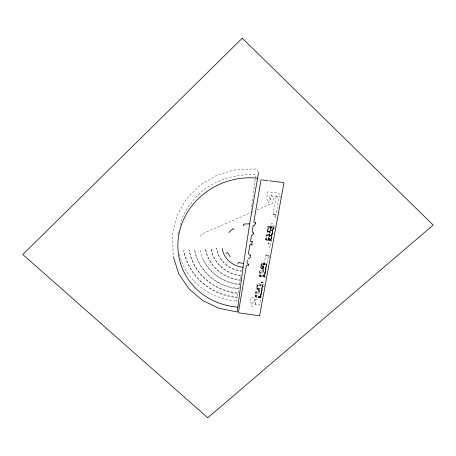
<?xml version="1.0" encoding="UTF-8"?>
<svg xmlns="http://www.w3.org/2000/svg" width="456" height="456" viewBox="0 0 456 456"><rect width="100%" height="100%" fill="white"/><g stroke="black" fill="none" stroke-linecap="round" stroke-linejoin="round"><path stroke-width="0.34" stroke-dasharray="2.28 1.71" d="M273.919 215.118L273.891 214.155L275.538 214.337L275.384 214.958M273.737 214.776L273.543 211.333L276.444 195.254L278.77 199.221L275.373 217.911L276.484 218.036M262.69 266.572C262.531 267.735 264.412 266.811 263.397 266.213M263.511 264.936L263.146 264.343M268.897 238.34L268.92 239.069M268.784 238.551C267.25 236.043 269.741 236.92 269.787 238.773M267.119 230.964L269.638 231.363L268.937 235.017L266.486 234.749L265.717 239.28L271.001 239.845L273.269 227.111L267.957 226.529L267.153 231.027L269.901 231.266L270.22 231.95L269.479 236.06L269.405 235.78M270.408 227.937L270.459 227.607M270.3 230.274C270.904 232.224 272.061 228.741 270.226 230.126M270.408 235.991L270.322 235.581M240.608 279.049L241.087 275.321C226.524 274.136 213.277 263.146 210.985 248.452L211.088 248.965C213.38 263.688 226.655 274.694 241.247 275.88M262.918 282.766L262.924 282.11L261.345 281.956L261.214 282.258L262.798 282.412L261.014 282.224L257.76 299.501L253.901 299.142L255.594 304.671L259.521 305.03L262.907 286.414L263.978 286.516M255.143 179.054L252.037 204.02M255.257 178.364L255.856 174.939C237.308 173.514 218.908 178.78 203.86 189.69C192.614 199.597 182.468 212 179.841 227.151M251.923 204.693L251.29 209.828M256.967 288.141L257.241 288.973L259.629 289.201L259.492 289.611L257.099 289.389L257.828 285.063L262.804 285.541L260.678 297.54L255.725 297.078L256.443 292.792L258.934 293.048L259.629 289.201L259.35 288.369L256.694 288.135L257.446 283.923L262.599 284.419L260.473 296.366L255.349 295.887L256.067 291.623L258.444 291.851L259.099 288.448L256.66 288.055M263.197 267.729L260.638 267.501L261.408 263.186L266.617 263.71L264.44 275.943L259.259 275.43L260 271.075L262.405 271.314L263.072 267.82M260.672 297.266L255.867 296.662L256.443 292.792L258.86 293.111L259.458 289.514M257.931 285.103L257.099 289.389M269.217 257.822L268.128 257.708L264.662 277.043L259.658 276.553L260.393 272.169L262.912 272.454L263.625 268.516L263.329 267.735L260.821 267.569M260.917 267.495L261.208 268.27L263.625 268.516L263.488 268.915L261.071 268.675L261.812 264.252L266.885 264.85L261.847 264.343M265.894 238.972L266.287 239.89L271.189 240.415L271.257 240.819L266.156 240.272L266.92 235.718L269.376 235.986M267.45 230.998L267.757 231.682L270.22 231.95L270.089 232.332L267.626 232.064L268.396 227.464L274.637 228.154M264.662 276.769L259.795 276.148L260.393 272.169L262.912 272.454M261.915 264.309L261.071 268.675M266.287 239.89L266.92 235.718L269.479 236.06M268.498 227.55L267.626 232.064M255.594 304.671L255.919 302.858L254.22 297.358L251.176 297.078L250.424 301.336L252.048 306.899L252.818 302.579L255.919 302.858M263.454 268.823L262.804 272.409M269.536 236.288L270.055 232.246M260.342 296.252L262.428 284.743L262.776 285.718M260.41 296.343L262.531 284.669M270.87 239.708L273.104 227.413L273.497 228.222M270.91 239.731L273.207 227.339M259.236 275.35L264.412 275.857L266.617 263.71M270.944 239.799L273.269 227.111M273.435 228.091L269.912 247.927L268.852 245.493L268.664 243.202L270.283 243.373L268.424 243.401L268.145 241.304L270.317 229.699L271.559 229.932M270.493 227.27L270.208 228.456L270.459 227.196L271.69 227.401M268.829 238.043L268.544 239.212L268.812 237.998L270.032 238.203M200.731 236.385L201.256 234.27L250.578 212.747M177.96 234.481L178.986 230.48M275.566 215.306L275.709 214.776L274.062 214.588L275.373 217.911M270.419 227.806L270.63 227.419M270.277 230.308L270.482 230.924L271.337 230.633M271.394 228.103L271.12 227.379M271.417 228.114L271.349 227.396M271.252 230.605L271.217 230.075M269.388 235.82L270.015 235.416M269.815 238.773L269.553 239.092M263.123 264.383L263.739 263.99M270.511 227.487L270.482 228.319M271.474 228.12L271.086 228.365M270.328 230.183L271.234 230.109M270.442 236.14C266.19 236.647 273.013 233.871 269.65 236.356M270.55 227.572L271.052 227.401M271.377 228.251L270.488 228.325M268.897 238.368L269.524 238.237M263.899 264.85L264.047 264.144M262.787 266.372L263.602 266.401M264.292 285.946L263.186 282.845L261.385 282.84L261.408 282.133L262.987 282.287M263.294 263.973L263.756 263.876M262.833 266.201C263.956 265.557 264.041 267.643 262.873 267.193M263.015 266.23L262.559 266.572L262.912 267.136M251.227 212.467L254.471 211.048M257.07 209.92L272.648 203.119L273.457 198.599L271.229 194.644M263.608 263.984L263.015 264.349L263.374 264.919M263.642 265.021L264.224 264.543L263.87 264.024M270.739 227.339L271.343 227.39M269.245 238.072C267.199 239.588 271.4 239.075 269.239 238.146M269.428 239.149L269.029 239.138M263.642 264.942L263.334 264.97M270.95 228.393L270.55 228.296M255.326 295.801L260.33 296.087M260.678 297.54L255.725 297.078M257.857 285.16L262.838 285.638M261.601 282.691L263.186 282.845M266.247 277.105L259.658 276.553M265.694 239.206L270.847 239.588M271.217 240.734L266.156 240.272M268.436 227.544L273.532 228.028M280.89 197.038L269.975 195.755L268.755 202.669L266.942 199.238L266.783 197.75L267.82 191.845L278.513 193.11L280.548 196.479M240.443 280.292C223.622 278.941 208.301 266.287 205.593 249.324L205.491 248.714C208.192 265.637 223.468 278.274 240.261 279.625L239.622 284.555C220.436 283.045 203.005 268.538 200.047 249.181L200.11 249.586M241.897 270.87C229.573 269.855 218.378 260.53 216.48 248.092C218.207 260.484 229.054 270.214 241.395 271.32M270.573 228.279L270.402 227.84M203.325 259.914C210.125 273.748 224.312 282.663 239.503 284.105L238.87 289.001C217.62 287.337 198.235 271.44 194.672 250.053L194.615 249.586C198.172 270.938 217.518 286.818 238.733 288.483L238.106 293.345C214.537 291.407 193.35 274.181 189.24 250.458L189.194 250.013C193.298 273.703 214.44 290.911 237.981 292.849L237.359 297.671C211.322 295.385 188.636 277.048 183.825 250.88L183.785 250.384C188.584 276.501 211.219 294.815 237.217 297.101L236.601 301.895L236.413 301.148C209.327 298.8 184.423 279.876 179.014 252.561M258.238 171.975L256.557 168.976L236.749 169.398L217.518 174.853L200.349 184.919L186.527 198.793L177.036 215.369L172.476 233.369L173.217 256.01M271.4 227.652C270.311 223.976 268.179 224.58 270.397 227.994M274.632 227.094L272.967 223.736L271.343 223.554L270.032 230.884M270.288 235.592C269.986 233.597 268.082 234.435 269.393 235.9M271.234 230.195L270.214 229.072L270.305 230.514M270.653 235.421L269.428 235.216L269.143 236.39M269.513 257.275L268.755 255.468L267.142 255.303L267.011 255.901L268.624 256.067L267.974 255.115L266.19 255.058L267.797 255.229L267.661 254.961L265.848 254.716L263.477 267.877L263.682 274.387L264.662 277.043M266.555 263.956L264.355 275.829L266.452 264.03L266.811 264.942M264.366 263.99L263.163 263.796L262.884 264.936M264.064 264.258L263.072 262.981L263.129 264.457M263.904 266.207L262.702 266.013L262.428 267.153M263.608 266.492L262.855 265.557L262.639 266.697M259.43 275.11L259.795 276.148M255.52 295.562L255.867 296.662M264.605 276.615L264.628 276.952M260.621 297.101L260.644 297.437M270.847 198.645L270.687 199.528L270.06 199.523L270.824 199.785L270.984 198.896L270.22 198.639L270.847 198.645M255.89 291.355L255.109 295.955L260.598 296.463L262.81 284.265L257.264 283.655C253.325 292.969 261.168 284.179 258.267 291.578L255.89 291.355M259.817 270.801L259.019 275.504L264.565 276.051L266.806 263.477L261.225 262.912L260.393 267.581L262.827 267.9L262.217 271.041L259.817 270.801M266.298 234.481L265.472 239.371L271.126 239.976L273.457 226.883L267.769 226.256L266.902 231.124L269.388 231.454L268.749 234.743L266.298 234.481"/><path stroke-width="0.68" d="M258.575 172.573L249.973 221.855L243.031 267.438L237.251 311.955L219.136 308.359L202.658 300.51L188.898 288.802L178.832 273.891L173.24 256.66M247.334 260.102L246.981 262.183L248.788 265.369L248.531 264.571M251.478 235.769L250.606 240.871L250.88 241.606L252.624 241.794M261.003 179.818L253.878 221.679L254.157 222.363L255.195 222.71L255.816 223.56L255.428 222.625M252.043 245.174L251.769 244.427L252.231 241.731M253.536 233.654L252.476 235M255.588 223.662L254.203 225.372M237.764 264.07L238.459 262.445L243.527 263.528M250.173 257.201L250.452 255.622M249.991 257.492L249.244 258.216M228.832 232.594L232.982 228.559L234.082 229.784M247.996 264.833L246.394 265.626L238.511 311.921L238.733 312.839L259.612 315.837L283.923 183.112L283.541 182.542L269.456 180.838M225.891 253.399L227.55 252.618L230.189 256.808M248.936 258.392L248.269 258.637M253.963 225.463L253.211 225.583L252.179 231.659L253.678 233.529L253.399 232.816M252.185 235.091L251.587 235.131M249.575 223.845L243.732 224.021L243.96 225.617L243.709 224.916M251.769 244.427L250.036 244.245L248.48 253.388L248.737 254.157L250.561 255.799L250.298 255.024M261.71 179.903L268.048 180.667M243.031 267.438L242.962 267.227C232.873 266.389 223.708 258.734 222.192 248.537M237.878 307.122A69.358 64.21 -19 0 1 178.558 236.333A69.358 64.21 -19 0 1 257.594 178.182M242.261 38.213L22.8 254.511L207.765 417.787L433.2 225.07L242.261 38.213"/></g></svg>
